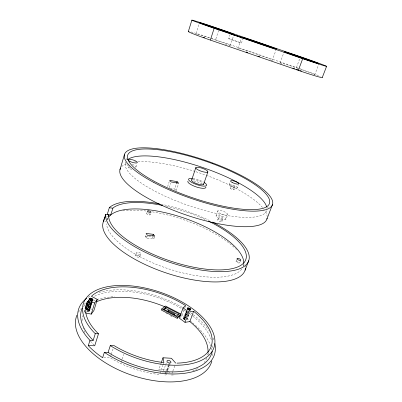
<?xml version="1.0" encoding="UTF-8"?>
<svg xmlns="http://www.w3.org/2000/svg" width="402" height="402" viewBox="0 0 402 402"><rect width="100%" height="100%" fill="white"/><g stroke="black" fill="none" stroke-linecap="round" stroke-linejoin="round"><path stroke-width="0.3" stroke-dasharray="2.01 1.51" d="M92.184 301.887L89.515 310.671C89.304 311.952 87.375 311.49 86.566 311.017L89.405 301.611M150.177 214.728L149.167 213.753A1.834 0.623 17.5 0 0 146.846 213.432L146.795 213.919L147.715 214.532A1.834 0.623 17.5 0 0 150.041 214.854L150.66 213.216M139.77 256.853L139.68 256.345L138.589 255.536A2.206 0.904 17.3 0 0 135.765 255.255L135.675 255.953L136.76 256.767A2.206 0.904 17.3 0 0 139.6 257.044L140.73 253.878M107.203 220.04L108.073 217.115M125.323 163.142L125.665 161.986M126.354 159.684L126.695 158.529M83.933 312.269L85.008 308.691M84.877 310.233L84.053 312.796M86.395 308.133L88.867 299.917M128.62 167.82L129.142 166.081M86.355 308.319L88.827 300.098M86.405 308.555L88.159 302.611M88.35 302.093L88.867 300.264M86.465 308.922L88.405 302.475M86.375 309.389L89.028 300.57M86.284 309.505L86.606 309.414L89.254 300.626M86.43 310.213L89.088 301.394M86.606 309.414L86.978 309.374L89.626 300.59M89.581 301.023L89.937 299.847M86.978 309.374L87.39 309.389L89.556 302.239M86.938 311.208L89.601 302.384M87.39 309.389L87.817 309.46L89.937 302.44M87.35 311.349L90.013 302.53M89.515 310.671L88.239 309.585L90.184 303.148M87.777 311.444L90.269 303.214M88.626 309.751L91.279 300.977M88.204 311.49L91.048 302.083M91.224 301.495L91.581 300.319M88.963 309.957L91.621 301.178M88.596 311.47L91.088 303.249M91.264 302.661L91.797 300.897M89.234 310.188L91.716 301.992M91.897 301.41L92.249 300.239M88.942 311.399L91.787 302.002M91.968 301.42L92.324 300.244M89.425 310.429L92.44 300.475M89.219 311.274L92.063 301.887M92.244 301.299L92.601 300.128M89.415 311.108L92.892 299.766M135.946 167.026L136.941 163.765M86.42 308.098L88.093 302.701L86.058 309.264M88.279 302.103L89.023 299.706L88.284 302.093M196.045 33.441L199.437 22.668M146.71 213.557L147.514 211.035M135.59 255.446L136.544 252.471M154.549 236.708L153.825 238.904L146.554 238.064L145.207 236.21L145.735 234.557M146.554 238.064L147.273 235.853M110.57 356.609L111.133 354.876M111.319 354.303L113.188 348.534M167.609 186.654L169.282 181.503M298.018 68.064A26.271 1.04 19.1 0 0 296.46 67.526L215.603 39.708L218.949 29.421M169.348 187.729L170.85 183.126M175.865 190.267L174.674 189.025L176.362 183.915M176.257 190.679L178.528 183.83M121.203 362.373L123.886 354.288M243.351 38.054L241.401 43.004L228.733 38.642L229.989 34.718M230.256 45.722L234.014 34.461M237.904 48.506L241.547 37.748M161.202 362.87L158.785 369.649L167.121 370.051L167.9 370.956M216.09 215.598L217.783 210.859M160.011 373.398L162.865 365.413M163.071 364.845L163.684 363.137M276.35 49.029L272.32 60.275A18.196 0.724 18.9 0 0 253.165 52.948A18.196 0.724 18.9 0 0 238.356 48.808M184.005 310.183L181.965 315.866L180.237 317.424M184.819 307.912L185.433 306.208M229.165 184.819L230.18 181.985M163.498 370.709L166.348 362.775M217.733 219.829L218.864 216.683M187.478 312.5L184.789 319.942L183.558 318.665L186.232 311.243M183.558 318.665L186.307 311.068M230.537 188.297L231.487 185.664M183.573 318.876L186.453 310.877M183.674 319.103L186.493 311.404M183.86 319.334L186.744 311.324M183.634 318.49L184.322 318.203L186.789 311.364M184.116 319.56L187.005 311.55M184.322 318.203L184.669 318.213L186.93 311.947M184.433 319.766L187.121 312.324M184.669 318.213L185.046 318.273L187.307 312.007M165.398 373.81L168.267 365.86M168.473 365.292L169.091 363.589M185.634 317.816L187.488 312.686M167.121 370.051L169.036 364.75M165.9 373.84L168.77 365.89M168.976 365.323L169.594 363.624M167.232 372.679L170.101 364.75M221.979 221.497A2.286 0.714 19.9 0 0 219.155 219.723A2.286 0.714 19.9 0 0 218.432 220.773A2.286 0.714 19.9 0 0 221.979 221.497L223.12 218.351A2.291 0.703 19.9 0 0 220.286 216.588A2.291 0.703 19.9 0 0 219.567 217.623A2.291 0.703 19.9 0 0 223.12 218.351M187.86 316.575L189.101 313.158M186.88 319.645L189.362 312.801M186.845 319.841L189.332 312.992M234.044 189.643A1.884 0.487 19.7 0 0 231.678 188.287A1.884 0.487 19.7 0 0 231.145 188.985A1.884 0.487 19.7 0 0 234.044 189.643L234.999 187.005A1.889 0.477 19.7 0 0 232.627 185.654A1.889 0.477 19.7 0 0 232.1 186.342A1.889 0.477 19.7 0 0 234.999 187.005M280.088 62.943L283.958 52.275M237.326 187.85A4.357 1.105 19.7 0 0 231.658 184.739A4.357 1.105 19.7 0 0 230.743 186.438A4.357 1.105 19.7 0 0 237.326 187.85L238.356 185.015M225.904 219.442A5.286 1.623 19.9 0 0 219.336 215.377A5.286 1.623 19.9 0 0 217.723 217.773A5.286 1.623 19.9 0 0 225.904 219.442L227.627 214.703A5.301 1.588 19.9 0 0 221.03 210.668A5.301 1.588 19.9 0 0 219.437 213.005A5.301 1.588 19.9 0 0 227.627 214.703M172.021 373.322L172.639 371.629M172.845 371.066L175.111 364.855M296.46 67.526L299.832 58.461M240.773 260.014L239.698 262.838A1.98 0.719 21.3 0 1 237.396 262.606L236.039 261.406L237.039 258.757M314.706 74.933L318.997 63.707M208 354.785L208.663 353.041M243.426 265.792L244.079 264.094M267.707 207.94L268.139 206.819M236.039 261.406L236.11 261.23A1.98 0.719 21.3 0 1 238.406 261.466L239.768 262.662M167.619 312.811L166.508 313.731L167.564 314.284M171.403 375.021L172.599 374.991A65.461 34.522 18.8 0 0 174.935 374.86M103.796 357.725L110.193 357.76L111.354 358.473A65.461 34.522 18.8 0 0 157.579 374.317L159.599 374.538M228.698 38.602L241.662 43.034M145.207 236.21L152.443 237.059L153.825 238.904M104.816 221.562L106.058 221.718M170.096 188.272L174.674 189.025M185.046 318.273L185.428 318.384M87.817 309.46L88.239 309.585M91.751 309.389L88.078 307.364A65.461 34.522 18.8 0 1 92.676 303.811M170.207 315.66L172.322 316.761M168.287 371.403L169.845 373.212M206.723 358.107A65.461 34.522 18.8 0 1 204.281 362.448M197.563 368.463A65.461 34.522 18.8 0 1 192.98 370.84M94.128 345.167A65.461 34.522 18.8 0 1 89.942 340.424M84.922 332.514A65.461 34.522 18.8 0 1 83.616 329.414M83.435 328.901A65.461 34.522 18.8 0 1 83.113 327.886M82.103 320.575A65.461 34.522 18.8 0 1 82.902 315.671M207.854 353.835A65.461 34.522 18.8 0 1 207.708 354.71M78.435 312.208A71.3 37.944 18.8 0 1 81.149 308.656M83.38 306.53A71.3 37.944 18.8 0 1 85.48 304.907M87.309 303.711A71.3 37.944 18.8 0 1 88.767 302.872M90.294 302.088A71.3 37.944 18.8 0 1 95.249 300.048M97.018 299.475A71.3 37.944 18.8 0 1 114.515 296.731M180.473 314.49A71.3 37.944 18.8 0 1 185.819 317.887M186.754 318.53A71.3 37.944 18.8 0 1 189.488 320.494M190.372 321.163A71.3 37.944 18.8 0 1 191.679 322.178M192.533 322.861A71.3 37.944 18.8 0 1 194.196 324.243M195.412 325.298A71.3 37.944 18.8 0 1 210.794 346.027M211.482 348.087A71.3 37.944 18.8 0 1 212.01 350.137M212.537 353.685A71.3 37.944 18.8 0 1 212.593 356.177M88.103 297.344A71.621 37.205 18.8 0 1 90.445 295.932M99.183 292.395A71.621 37.205 18.8 0 1 182.372 307.465M190.588 312.746A71.621 37.205 18.8 0 1 191.95 313.731M193.287 314.726A71.621 37.205 18.8 0 1 208.065 329.328M208.789 330.333A71.621 37.205 18.8 0 1 209.477 331.343M213.075 337.956A71.621 37.205 18.8 0 1 214.035 340.499M84.179 304.555A68.636 35.637 18.8 0 1 85.963 302.374M94.656 296.209A68.636 35.637 18.8 0 1 183.016 309.379M183.488 309.671A68.636 35.637 18.8 0 1 185.362 310.857M185.824 311.158A68.636 35.637 18.8 0 1 188.543 313.002M188.985 313.314A68.636 35.637 18.8 0 1 192.412 315.866M192.824 316.193A68.636 35.637 18.8 0 1 211.392 339.991M212.563 345.755A68.636 35.637 18.8 0 1 212.618 348.102M166.614 374.378A2.09 1.206 21.2 0 1 165.488 374.976L164.986 374.945A2.09 1.206 21.2 0 1 163.644 374.453M162.79 372.719A2.09 1.206 21.2 0 1 163.297 372.363M164.549 372.332A2.09 1.206 21.2 0 1 165.85 372.9M161.132 204.216A75.32 26.929 18.8 0 1 209.306 220.472M166.408 206.286A72.174 25.793 18.8 0 1 188.644 212.779L190.95 213.618A72.174 25.793 18.8 0 1 206.568 220.185M241.708 269.104A71.898 26.532 18.8 0 1 172.021 269.948L169.076 269.013A71.898 26.532 18.8 0 1 106.59 223.899M107.183 219.753A71.898 26.532 18.8 0 1 108.083 217.909M243.697 264.37A71.898 26.532 18.8 0 1 243.21 266.355M106.53 217.12A74.908 28.009 18.8 0 1 107.45 216.346M122.881 210.889A74.908 28.009 18.8 0 1 147.75 211.216M152.393 211.869A74.908 28.009 18.8 0 1 234.17 247.366M235.517 248.637A74.908 28.009 18.8 0 1 236.376 249.486M245.642 265.878A74.908 28.009 18.8 0 1 245.662 266.998M266.632 210.733A74.571 20.281 18.8 0 1 174.202 200.121L171.317 198.915A74.571 20.281 18.8 0 1 125.55 162.388M266.797 207.527A74.571 20.281 18.8 0 1 266.913 208.372M121.675 166.659A77.506 22.06 18.8 0 1 127.178 163.458M134.655 161.931A77.506 22.06 18.8 0 1 135.74 161.825M137.997 161.674A77.506 22.06 18.8 0 1 194.99 171.448M195.985 171.765A77.506 22.06 18.8 0 1 205.889 175.161M206.382 175.337A77.506 22.06 18.8 0 1 262.501 207.467M263.682 208.899A77.506 22.06 18.8 0 1 264.209 209.608M265.551 211.688A77.506 22.06 18.8 0 1 267.169 216.512M132.268 164.438A4.754 1.291 17 0 1 135.59 167.262M128.489 165.724A4.754 1.291 17 0 1 126.906 164.358M192.965 179.614A6.362 1.693 18.8 0 1 203.246 183.342M192.875 178.468A9.542 2.543 18.8 0 1 203.286 181.94M193.729 180.885A9.532 2.573 18.8 0 1 202.08 183.835M131.856 169.227A2.055 0.568 16.9 0 1 128.796 168.172A2.055 0.568 16.9 0 1 130.243 167.745M189.292 31.562A26.06 1.03 18.8 0 1 189.784 31.663M191.05 31.964A26.06 1.03 18.8 0 1 209.422 37.617M210.965 38.13A26.06 1.03 18.8 0 1 215.603 39.708M300.093 68.782A26.271 1.04 19.1 0 1 320.253 76.415M271.973 60.305A18.196 0.724 18.9 0 1 270.963 60.099M229.612 45.727A18.17 0.719 18.8 0 1 229.075 45.617M226.522 44.944A18.17 0.719 18.8 0 1 225.386 44.617M196.005 34.014A18.17 0.719 18.8 0 1 196.784 34.135M197.402 34.276A18.17 0.719 18.8 0 1 209.96 38.105M211.588 38.647A18.17 0.719 18.8 0 1 230.205 45.783M281.47 63.717A18.321 0.724 19.1 0 1 280.882 63.441M280.45 63.22A18.321 0.724 19.1 0 1 297.827 68.305M298.374 68.496A18.321 0.724 19.1 0 1 313.595 74.254M314.113 74.506A18.321 0.724 19.1 0 1 314.671 74.847M140.499 253.23A1.105 0.447 17.4 0 0 140.182 252.948A1.105 0.447 17.4 0 0 139.76 252.687A1.105 0.447 17.3 0 0 139.263 252.461A1.105 0.447 17.3 0 0 138.725 252.28A1.105 0.447 17.3 0 0 138.177 252.16A1.105 0.447 17.3 0 0 137.66 252.109A1.105 0.447 17.3 0 0 137.213 252.129A1.105 0.447 17.3 0 0 136.856 252.225A1.105 0.447 17.3 0 0 136.625 252.381A1.105 0.447 17.3 0 0 136.524 252.597A1.105 0.447 17.3 0 0 136.574 252.848A1.105 0.447 17.3 0 0 136.76 253.124A1.105 0.447 17.3 0 0 137.077 253.401A1.105 0.447 17.3 0 0 137.499 253.667A1.105 0.447 17.3 0 0 138.002 253.893A1.105 0.447 17.3 0 0 138.544 254.079A1.105 0.447 17.3 0 0 139.097 254.195A1.105 0.447 17.3 0 0 139.615 254.245A1.105 0.447 17.4 0 0 140.067 254.225A1.105 0.447 17.4 0 0 140.419 254.129A1.105 0.447 17.4 0 0 140.65 253.969A1.105 0.447 17.4 0 0 140.74 253.752A1.105 0.447 17.4 0 0 140.69 253.501A1.105 0.447 17.4 0 0 140.499 253.23"/><path stroke-width="0.6" d="M92.892 299.54L92.892 299.766C88.063 302.309 88.691 295.224 92.892 299.54L92.54 300.711M162.353 205.412A72.174 25.793 18.8 0 0 113.047 207.914L110.671 215.01L105.666 214.361L105.6 214.98A75.32 26.929 18.8 0 0 164.378 260.426A75.32 26.929 18.8 0 0 244.994 265.792A75.32 26.929 18.8 0 0 212.568 222.1M105.666 214.361L103.58 221.407L103.631 220.944A75.023 27.708 18.8 0 1 105.148 216.949M119.987 169.649L124.414 154.71M107.188 214.547L109.364 207.568A75.32 26.929 18.8 0 1 159.338 203.864M108.419 215.944L108.771 214.774L108.686 215.758A72.174 25.793 18.8 0 0 171.664 261.451L174.619 262.39A72.174 25.793 18.8 0 0 244.12 262.511A72.174 25.793 18.8 0 0 208.693 221.211M85.41 308.46L87.546 301.359L94.671 302.937L97.299 299.405L91.415 296.304A65.898 33.497 18.8 0 1 184.131 304.691L185.634 305.641L183.061 307.887L179.372 318.203L184.99 322.334L189.86 321.595L190.553 322.163A65.461 34.522 18.8 0 1 207.99 352.504M89.043 299.681L89.395 298.505M89.289 299.54L89.641 298.369M89.43 300.038L89.958 298.284M89.807 300.003L90.334 298.249M90.219 300.023L90.746 298.269M90.47 300.686L91.174 298.344M91.068 300.224L91.596 298.47M91.46 300.394L91.988 298.636M91.802 300.596L92.329 298.842M92.249 300.239L92.606 299.068M92.44 300.475L92.797 299.304M85.345 312.856L91.254 314.138L94.671 302.937M97.299 299.405L93.912 310.48L91.254 314.138M212.251 351.298A68.636 35.637 18.8 0 1 109.017 352.946L108.118 352.363L104.359 352.323L102.636 357.72L100.771 356.428A71.405 37.698 18.8 0 1 88.998 346.393L88.309 345.66L89.958 340.328L89.018 339.333A71.621 37.205 18.8 0 1 86.797 298.259M188.342 31.522L191.885 20.11M87.546 301.359L87.435 301.545A65.898 33.497 18.8 0 0 97.867 333.198L98.475 333.781L94.726 345.76L88.309 345.66M89.958 340.328L93.163 340.393L95.279 333.695L93.731 332.137A68.888 35.034 18.8 0 1 136.142 286.45A68.888 35.034 18.8 0 1 213.557 348.634A68.888 35.034 18.8 0 1 111.203 346.172L110.299 345.589L108.118 352.363M322.188 77.43A26.271 1.04 19.1 0 1 298.339 70.375L210.352 40.089L214.165 28.276A26.21 0.533 18.8 0 1 192.01 20.105A26.21 0.533 18.8 0 1 219.135 28.849L300.465 56.762A26.426 0.538 19 0 1 326.585 66.3A26.426 0.538 19 0 1 302.711 58.672L214.165 28.276M152.8 235.964L153.338 234.326L146.092 233.456L147.449 235.296L154.725 236.16L153.338 234.326M176.548 183.347L177.111 181.639L169.659 180.357L171.227 181.975L178.714 183.257L177.111 181.639M191.653 180.036L195.849 167.609M203.583 184.362L207.864 171.95A6.402 1.568 18.8 0 0 199.598 167.544A6.402 1.568 18.8 0 0 198.075 169.89A6.402 1.568 18.8 0 0 207.864 171.95M177.146 318.278L177.553 317.138L181.031 314.093L165.418 306.022L161.765 308.932L161.368 310.068L177.146 318.278L180.624 315.223M163.89 309.646L165.574 308.294L166.001 307.053L179.342 313.957L176.925 316.057L163.483 309.073L166.001 307.053M167.991 311.736L168.368 310.666L174.699 313.952L173.976 314.57M161.403 362.308L163.016 357.785L171.383 358.267L175.734 363.162M187.081 309.218L187.493 308.073C193.814 307.897 188.121 312.48 187.493 308.073M187.317 309.123L187.729 307.982M187.613 309.083L188.025 307.942M187.96 309.093L188.372 307.957M188.131 309.726L188.749 308.017M188.518 309.841L189.131 308.128M188.89 309.992L189.508 308.284M189.176 310.148L189.794 308.44M184.99 322.334L188.739 311.972L193.613 311.309L194.317 311.867A65.898 33.497 18.8 0 1 176.935 363.137M189.563 310.419L190.181 308.711M189.99 310.078L190.402 308.937M190.131 310.304L190.548 309.163M189.86 321.595L193.613 311.309M298.339 70.375L302.711 58.672M245.084 270.194L248.743 260.712M266.883 219.085L272.481 204.613M322.268 77.531L326.605 66.32M167.629 311.274L168.368 310.666M110.299 345.589L114.123 345.65L115.294 346.358A65.898 33.497 18.8 0 0 161.86 362.318L163.885 362.564L163.016 357.785M95.279 333.695L98.475 333.781M109.218 207.713L112.706 208.196M165.574 308.294L178.342 314.912M161.765 308.932L177.553 317.138M104.359 352.323L104.776 352.614A71.621 37.205 18.8 0 0 180.85 373.684A71.621 37.205 18.8 0 0 214.854 343.529M183.061 307.887L188.739 311.972M93.163 340.393L91.661 338.816A68.636 35.637 18.8 0 1 82.159 308.153M96.837 301.636A65.461 34.522 18.8 0 1 164.885 306.816M211.884 360.996A71.3 37.944 18.8 0 1 131.881 375.242A71.3 37.944 18.8 0 1 76.898 315.248M108.681 217.05A71.898 26.532 18.8 0 1 110.148 215.452L111.012 214.718A71.898 26.532 18.8 0 1 186.533 218.939L188.834 219.778A71.898 26.532 18.8 0 1 243.788 263.34M245.572 268.094A74.908 28.009 18.8 0 1 165.986 272.883A74.908 28.009 18.8 0 1 103.796 220.648M267.089 218.256A77.506 22.06 18.8 0 1 186.015 214.934A77.506 22.06 18.8 0 1 120.62 168.071M127.479 159.79A74.571 20.281 18.8 0 1 207.703 169.267L210.075 170.141A74.571 20.281 18.8 0 1 266.586 206.653M203.618 183.91A6.362 1.693 18.8 0 1 196.633 183.664A6.362 1.693 18.8 0 1 192.126 179.739M204.151 182.443A9.542 2.543 18.8 0 1 203.538 186.121A9.542 2.543 18.8 0 1 190.453 181.634A9.542 2.543 18.8 0 1 192.387 178.408M205.859 186.925A9.532 2.573 18.8 0 1 196.558 187.02A9.532 2.573 18.8 0 1 187.945 181.131M210.352 40.089A26.06 1.03 18.8 0 1 188.613 31.472M204.628 37.703A18.17 0.719 18.8 0 1 203.161 37.165M259.662 56.672A18.196 0.724 18.9 0 1 257.963 56.104M247.783 52.556A18.196 0.724 18.9 0 1 246.25 51.994M301.495 71.089A18.321 0.724 19.1 0 1 299.776 70.506M298.033 69.913A18.321 0.724 19.1 0 1 296.284 69.305M294.545 68.697A18.321 0.724 19.1 0 1 292.842 68.089M169.835 363.046L169.297 363.021A2.105 1.171 21.1 0 1 166.981 360.991A2.105 1.171 21.1 0 1 170.006 360.946A2.105 1.171 21.1 0 1 170.197 363.006L169.835 363.046M243.351 38.054L230.356 33.612L243.351 38.054M212.336 163.599L209.955 162.725A74.872 19.427 18.8 0 0 129.756 152.393A74.872 19.427 18.8 0 0 174.011 190.744L176.91 191.95A74.872 19.427 18.8 0 0 267.451 206.166A74.872 19.427 18.8 0 0 212.336 163.599M237.2 258.526A0.99 0.357 21.2 0 0 237.074 258.677A0.99 0.357 21.2 0 0 237.069 258.868A0.99 0.357 21.2 0 0 237.195 259.099A0.995 0.357 21.2 0 0 237.431 259.35A0.995 0.357 21.3 0 0 237.773 259.602A0.995 0.357 21.3 0 0 238.19 259.843A0.995 0.357 21.3 0 0 238.657 260.049A0.995 0.357 21.3 0 0 239.145 260.21A0.995 0.357 21.3 0 0 239.612 260.315A0.995 0.357 21.3 0 0 240.034 260.36A0.995 0.357 21.3 0 0 240.376 260.335A0.995 0.357 21.3 0 0 240.617 260.245A0.995 0.357 21.3 0 0 240.743 260.094A0.99 0.357 21.3 0 0 240.743 259.898A0.99 0.357 21.3 0 0 240.617 259.672A0.99 0.357 21.3 0 0 240.376 259.421A0.99 0.357 21.3 0 0 240.039 259.169A0.99 0.357 21.3 0 0 239.622 258.933A0.99 0.357 21.3 0 0 239.155 258.727A0.99 0.357 21.3 0 0 238.672 258.566A0.99 0.357 21.3 0 0 238.205 258.461A0.99 0.357 21.2 0 0 237.788 258.416A0.99 0.357 21.2 0 0 237.446 258.441A0.99 0.357 21.2 0 0 237.2 258.526M148.052 210.824A0.915 0.307 17.5 0 0 147.765 210.874A0.915 0.307 17.5 0 0 147.579 210.975A0.92 0.307 17.5 0 0 147.504 211.12A0.92 0.307 17.5 0 0 147.554 211.296A0.92 0.307 17.5 0 0 147.715 211.497A0.92 0.307 17.5 0 0 147.981 211.708A0.92 0.307 17.5 0 0 148.338 211.909A0.92 0.307 17.5 0 0 148.755 212.095A0.92 0.307 17.5 0 0 149.207 212.246A0.92 0.307 17.6 0 0 149.66 212.351A0.92 0.307 17.6 0 0 150.087 212.412A0.92 0.307 17.6 0 0 150.454 212.417A0.92 0.307 17.6 0 0 150.74 212.367A0.92 0.307 17.6 0 0 150.921 212.261A0.92 0.307 17.6 0 0 150.991 212.12A0.915 0.307 17.6 0 0 150.941 211.939A0.915 0.307 17.6 0 0 150.78 211.738A0.915 0.307 17.6 0 0 150.509 211.532A0.915 0.307 17.6 0 0 150.157 211.326A0.915 0.307 17.6 0 0 149.74 211.145A0.915 0.307 17.6 0 0 149.293 210.995A0.915 0.307 17.5 0 0 148.84 210.889A0.915 0.307 17.5 0 0 148.418 210.829A0.915 0.307 17.5 0 0 148.052 210.824M153.911 182.503A78.134 20.286 18.8 0 0 272.189 205.347A78.134 20.286 18.8 0 0 169.373 150.67A78.134 20.286 18.8 0 0 153.911 182.503M232.18 182.443A4.367 1.075 19.7 0 0 238.768 183.88A4.367 1.075 19.7 0 0 233.08 180.789A4.367 1.075 19.7 0 0 232.18 182.443M129.846 161.358A4.764 1.261 17 0 0 137.273 162.674A4.764 1.261 17 0 0 131.188 159.499A4.764 1.261 17 0 0 129.846 161.358M207.04 25.597A18.276 0.372 18.8 0 0 233.979 34.487A18.276 0.372 18.8 0 0 209.156 25.643A18.276 0.372 18.8 0 0 207.04 25.597M248.974 39.974A18.301 0.372 18.9 0 0 276.269 49.039A18.301 0.372 18.9 0 0 251.863 40.28A18.301 0.372 18.9 0 0 248.974 39.974M292.515 54.918A18.427 0.377 19 0 0 318.997 63.707A18.427 0.377 19 0 0 293.229 54.481A18.427 0.377 19 0 0 292.515 54.918"/></g></svg>
